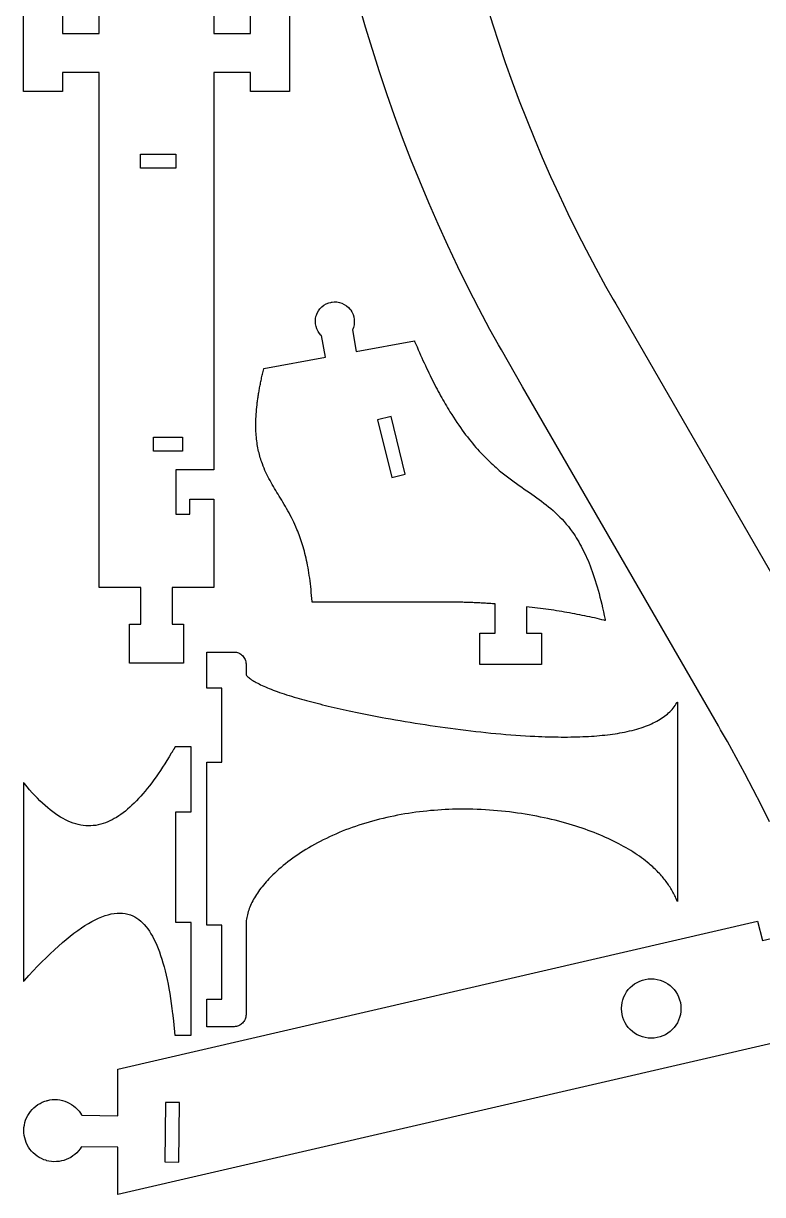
# Model space of a CAD drawing. Extents: x 0 to 202, y 0 to 290.
# Drawn here: x 0 to 97.7, y 0 to 154.7 of the extents above; entities that cross this region are included whole.
import ezdxf

# ---------------------------------------------------------------- set-up
doc = ezdxf.new("R2010")
doc.units = 0
doc.layers.get('0').update_dxf_attribs({"linetype": 'CONTINUOUS'})

msp = doc.modelspace()

# ---------------------------------------------------------------- linework, layer by layer
at = {"color": 0}
for points in [[(25.15, 233.067), (25.15, 153.415), (30, 153.415), (30, 155.915)], [(5.15001, 155.915), (5.15001, 153.415), (10, 153.415), (10, 186.894)], [(98.6057, 49.2428), (97.5372, 51.3911), (96.4444, 53.5269), (95.3275, 55.6503), (94.1865, 57.761), (93.0217, 59.8586), (92.1332, 61.4239), (91.8331, 61.9432), (65.9625, 106.723), (63.1558, 111.609), (62.7756, 112.285), (61.6553, 114.326), (60.1976, 117.064), (58.7831, 119.822), (57.4119, 122.598), (56.0842, 125.394), (54.7999, 128.207), (53.5594, 131.038), (52.3629, 133.886), (51.2103, 136.751), (50.1018, 139.632), (49.0376, 142.528), (48.0179, 145.439), (47.0428, 148.365), (46.1124, 151.304), (45.2267, 154.257), (44.3861, 157.224)], [(61.1803, 157.263), (61.975, 154.688), (62.8069, 152.125), (63.6758, 149.574), (64.5815, 147.035), (65.5239, 144.508), (66.5029, 141.996), (67.5185, 139.497), (68.5704, 137.013), (69.6585, 134.542), (70.7828, 132.087), (71.9429, 129.646), (73.139, 127.222), (74.3708, 124.813), (75.6383, 122.421), (76.9413, 120.045), (77.9407, 118.274), (78.2796, 117.687), (78.2797, 117.687), (101.51, 77.4774)], [(35.15, 155.915), (35.15, 145.765), (30, 145.765), (30, 148.265), (25.15, 148.265), (25.15, 95.7594), (20.15, 95.7594), (20.15, 89.9094), (22, 89.9094), (22, 91.9094), (25.15, 91.9094), (25.15, 80.2108), (19.65, 80.2108), (19.65, 75.3608), (21.15, 75.3608), (21.15, 70.2108), (14, 70.2108), (14, 75.3608), (15.5, 75.3608), (15.5, 80.2108), (10, 80.2108), (10, 148.265), (5.15001, 148.265), (5.15001, 145.765), (0, 145.765), (0, 155.915)], [(100.73, 20.3996), (12.4702, 0.00092), (12.4702, 6.26025), (7.67524, 6.32742), (7.63064, 6.25369), (7.4846, 6.03993), (7.27339, 5.77274), (7.04318, 5.52636), (6.79551, 5.3016), (6.53201, 5.0989), (6.25418, 4.91894), (5.96354, 4.76232), (5.66174, 4.62967), (5.35026, 4.5216), (5.03071, 4.43864), (4.70464, 4.38157), (4.37358, 4.35086), (4.03911, 4.34717), (3.70285, 4.37115), (3.36626, 4.42333), (3.11376, 4.48063), (3.03097, 4.50435), (2.94814, 4.5281), (2.70356, 4.61307), (2.39035, 4.74696), (2.09239, 4.90462), (1.81054, 5.08479), (1.54596, 5.28608), (1.29953, 5.50711), (1.07232, 5.74658), (0.86523, 6.00315), (0.67942, 6.27544), (0.51573, 6.56218), (0.37527, 6.86193), (0.25895, 7.17339), (0.16786, 7.49517), (0.10292, 7.82601), (0.06521, 8.16456), (0.05442, 8.42324), (0.05566, 8.50933), (0.05686, 8.59549), (0.07487, 8.85379), (0.12207, 9.19108), (0.19623, 9.51997), (0.29633, 9.83914), (0.42128, 10.1472), (0.5701, 10.4429), (0.74175, 10.7249), (0.93517, 10.9919), (1.14931, 11.2426), (1.38319, 11.4756), (1.63569, 11.6897), (1.90582, 11.8835), (2.1926, 12.0556), (2.4949, 12.2049), (2.81168, 12.33), (3.05854, 12.408), (3.14204, 12.4294), (3.22547, 12.4508), (3.47944, 12.5011), (3.81733, 12.5438), (4.15419, 12.5584), (4.48839, 12.5453), (4.81847, 12.5054), (5.14279, 12.4391), (5.4599, 12.3473), (5.76824, 12.2306), (6.06619, 12.0895), (6.35232, 11.9248), (6.62506, 11.7371), (6.88276, 11.5271), (7.12403, 11.2955), (7.34722, 11.0428), (7.55089, 10.7698), (7.69086, 10.552), (7.7334, 10.477), (12.4702, 10.4106), (12.4702, 16.5767), (97.0268, 36.1193), (97.6604, 33.5621), (101.441, 34.435)]]:
    msp.add_lwpolyline(points, dxfattribs=at)
for points in [[(15.4731, 137.476), (20.1258, 137.476), (20.1258, 135.626), (15.4731, 135.626), (15.4731, 137.476)], [(62.1501, 78.0622), (61.9689, 78.0742), (61.7872, 78.086), (61.6051, 78.0975), (61.4226, 78.1086), (61.2396, 78.1196), (61.0561, 78.1301), (60.8722, 78.1406), (60.6879, 78.1506), (60.5032, 78.1604), (60.3179, 78.1699), (60.1322, 78.179), (59.9462, 78.1881), (59.7596, 78.1967), (59.5726, 78.205), (59.3851, 78.2131), (59.1972, 78.2208), (59.0089, 78.2283), (58.8201, 78.2354), (58.6308, 78.2424), (58.4411, 78.249), (58.251, 78.2554), (58.0604, 78.2614), (57.8693, 78.2672), (57.6778, 78.2726), (57.4858, 78.2778), (57.2935, 78.2828), (57.1007, 78.2874), (56.9074, 78.2917), (56.7136, 78.2957), (38.1407, 78.2957), (38.1407, 78.2981), (38.1403, 78.3026), (38.1401, 78.305), (38.14, 78.3074), (38.1397, 78.3121), (38.1396, 78.3144), (38.1394, 78.3167), (38.1393, 78.3192), (38.1392, 78.3214), (38.139, 78.3238), (38.1386, 78.3285), (38.1386, 78.3308), (38.1383, 78.3332), (38.1381, 78.3378), (38.1379, 78.3401), (38.1378, 78.3425), (38.1376, 78.3449), (38.1375, 78.3472), (38.1371, 78.3542), (38.1369, 78.3567), (38.1367, 78.3612), (38.1365, 78.3636), (38.1364, 78.366), (38.1086, 78.7764), (38.0779, 79.1794), (38.0439, 79.5751), (38.0069, 79.9638), (37.9669, 80.3453), (37.9242, 80.7199), (37.8783, 81.0875), (37.8296, 81.4485), (37.7783, 81.8028), (37.7242, 82.1506), (37.6674, 82.4918), (37.6079, 82.8267), (37.5458, 83.1554), (37.4814, 83.4779), (37.4144, 83.7944), (37.3451, 84.1049), (37.2733, 84.4096), (37.1994, 84.7086), (37.1232, 85.0019), (37.0447, 85.2897), (36.9642, 85.5721), (36.8814, 85.849), (36.7968, 86.1208), (36.7101, 86.3875), (36.6215, 86.6492), (36.5311, 86.9058), (36.4389, 87.1578), (36.3449, 87.405), (36.2492, 87.6476), (36.1518, 87.8856), (36.0085, 88.2215), (35.8622, 88.5492), (35.7133, 88.8689), (35.5619, 89.1812), (35.4083, 89.4867), (35.2529, 89.7857), (35.096, 90.0787), (34.9375, 90.3663), (34.7782, 90.6488), (34.6181, 90.9268), (34.4574, 91.2008), (34.2965, 91.4713), (34.1358, 91.7385), (33.9754, 92.0031), (33.8156, 92.2656), (33.6568, 92.5264), (33.499, 92.786), (33.3428, 93.0449), (33.1883, 93.3033), (33.0358, 93.5622), (32.8857, 93.8217), (32.7381, 94.0824), (32.5933, 94.3447), (32.4518, 94.6092), (32.3136, 94.8761), (32.179, 95.1461), (32.0486, 95.4199), (31.9222, 95.6974), (31.8006, 95.9796), (31.6836, 96.2667), (31.5719, 96.5593), (31.5015, 96.755), (31.4337, 96.9533), (31.3685, 97.1546), (31.3058, 97.3588), (31.246, 97.566), (31.189, 97.7763), (31.1349, 97.9899), (31.0836, 98.2067), (31.0353, 98.4271), (30.9901, 98.651), (30.9481, 98.8786), (30.9092, 99.1099), (30.8737, 99.3451), (30.8415, 99.5843), (30.8126, 99.8275), (30.7874, 100.075), (30.7657, 100.327), (30.7475, 100.583), (30.7331, 100.843), (30.7224, 101.108), (30.7156, 101.378), (30.7126, 101.653), (30.7136, 101.932), (30.7188, 102.217), (30.7279, 102.506), (30.7413, 102.801), (30.7587, 103.101), (30.7807, 103.407), (30.8069, 103.718), (30.8376, 104.034), (30.8729, 104.357), (30.8897, 104.499), (30.9074, 104.643), (30.9258, 104.788), (30.9451, 104.934), (30.9654, 105.081), (30.9865, 105.229), (31.0085, 105.378), (31.0314, 105.528), (31.055, 105.68), (31.0796, 105.832), (31.1051, 105.986), (31.1314, 106.141), (31.1586, 106.297), (31.1868, 106.454), (31.2157, 106.612), (31.2456, 106.771), (31.2762, 106.932), (31.3079, 107.093), (31.3404, 107.256), (31.3739, 107.419), (31.4082, 107.584), (31.4435, 107.751), (31.4794, 107.918), (31.5165, 108.086), (31.5544, 108.256), (31.5932, 108.426), (31.6329, 108.598), (31.6736, 108.771), (31.7151, 108.945), (31.7575, 109.121), (31.7579, 109.122), (31.7583, 109.124), (31.7607, 109.133), (31.761, 109.135), (31.7622, 109.14), (31.7626, 109.141), (31.7668, 109.158), (31.7672, 109.16), (31.7683, 109.165), (31.7688, 109.166), (31.7692, 109.168), (39.9081, 110.652), (39.3879, 113.505), (39.3225, 113.567), (39.1438, 113.77), (38.9417, 114.062), (38.7832, 114.376), (38.6692, 114.708), (38.6014, 115.052), (38.5808, 115.403), (38.6089, 115.757), (38.6614, 116.023), (38.6869, 116.109), (38.7125, 116.195), (38.8132, 116.446), (38.9826, 116.759), (39.1914, 117.042), (39.4358, 117.293), (39.7119, 117.509), (40.0162, 117.686), (40.3447, 117.821), (40.6056, 117.894), (40.6939, 117.91), (40.7824, 117.926), (41.0521, 117.95), (41.4071, 117.94), (41.7543, 117.882), (42.0889, 117.777), (42.4063, 117.628), (42.7015, 117.437), (42.9703, 117.204), (43.1532, 117.005), (43.2075, 116.933), (43.2617, 116.861), (43.4046, 116.631), (43.5558, 116.31), (43.6607, 115.974), (43.7185, 115.628), (43.7289, 115.278), (43.6914, 114.928), (43.6054, 114.583), (43.5099, 114.33), (43.4706, 114.249), (43.9907, 111.396), (51.6768, 112.797), (51.6776, 112.795), (51.6783, 112.793), (51.6799, 112.79), (51.6807, 112.788), (51.6822, 112.784), (51.6831, 112.782), (51.6846, 112.778), (51.6854, 112.777), (51.6861, 112.775), (51.6869, 112.773), (51.6885, 112.769), (51.6893, 112.767), (51.6908, 112.764), (51.6917, 112.762), (51.6924, 112.76), (51.6932, 112.758), (51.6939, 112.756), (51.6954, 112.753), (51.6962, 112.751), (51.6978, 112.747), (51.6986, 112.745), (51.7001, 112.742), (51.8581, 112.369), (52.0157, 112), (52.1733, 111.636), (52.3307, 111.277), (52.4879, 110.922), (52.645, 110.571), (52.8018, 110.225), (52.9586, 109.884), (53.1153, 109.546), (53.2717, 109.213), (53.4279, 108.885), (53.584, 108.561), (53.7399, 108.241), (53.8957, 107.925), (54.0512, 107.613), (54.2067, 107.306), (54.3619, 107.003), (54.5171, 106.705), (54.6719, 106.41), (54.8267, 106.12), (54.9812, 105.833), (55.1357, 105.551), (55.29, 105.273), (55.4439, 104.999), (55.5979, 104.73), (55.7515, 104.464), (55.9051, 104.202), (56.0585, 103.944), (56.2117, 103.691), (56.3646, 103.441), (56.5962, 103.07), (56.8276, 102.707), (57.0585, 102.354), (57.2889, 102.009), (57.5189, 101.673), (57.7485, 101.344), (57.9775, 101.025), (58.2063, 100.712), (58.4344, 100.408), (58.6621, 100.112), (58.8893, 99.8222), (59.116, 99.5403), (59.3422, 99.2654), (59.5679, 98.9975), (59.7932, 98.7364), (60.0179, 98.4819), (60.2419, 98.2338), (60.4656, 97.9919), (60.6886, 97.7561), (60.9111, 97.5263), (61.1331, 97.3022), (61.3544, 97.0837), (61.5751, 96.8707), (61.7954, 96.6629), (62.015, 96.4603), (62.234, 96.2624), (62.4524, 96.0694), (62.6701, 95.881), (62.8874, 95.6968), (63.1038, 95.5171), (63.4543, 95.2333), (63.8031, 94.959), (64.1503, 94.6932), (64.4956, 94.4353), (64.839, 94.184), (65.1806, 93.9387), (65.52, 93.6985), (65.8572, 93.4624), (66.1924, 93.2296), (66.525, 92.9992), (66.8554, 92.7703), (67.1832, 92.5419), (67.5085, 92.3135), (67.831, 92.0837), (68.1507, 91.8521), (68.4676, 91.6175), (68.7817, 91.379), (69.0926, 91.136), (69.4004, 90.8874), (69.705, 90.6324), (70.0064, 90.37), (70.3043, 90.0993), (70.5987, 89.8197), (70.8896, 89.53), (71.1768, 89.2294), (71.4603, 88.9172), (71.74, 88.5924), (72.0157, 88.254), (72.2875, 87.9013), (72.555, 87.5332), (72.7244, 87.2888), (72.8921, 87.0374), (73.0578, 86.7789), (73.2215, 86.5131), (73.3835, 86.2397), (73.5436, 85.9586), (73.7017, 85.6699), (73.8576, 85.3731), (74.0118, 85.0681), (74.1639, 84.7549), (74.314, 84.4331), (74.4621, 84.1028), (74.6079, 83.7636), (74.7518, 83.4156), (74.8936, 83.0585), (75.0332, 82.6919), (75.1706, 82.3161), (75.3058, 81.9307), (75.4389, 81.5354), (75.5697, 81.1304), (75.6983, 80.7153), (75.8247, 80.2899), (75.9488, 79.854), (76.0704, 79.4078), (76.1899, 78.9507), (76.3069, 78.4828), (76.4217, 78.0039), (76.534, 77.5138), (76.6439, 77.0122), (76.7512, 76.4993), (76.8562, 75.9746), (76.8571, 75.9707), (76.8578, 75.9669), (76.8586, 75.9631), (76.8593, 75.9593), (76.86, 75.9554), (76.8615, 75.9478), (76.8624, 75.9439), (76.8631, 75.9401), (76.8637, 75.9363), (76.8646, 75.9325), (76.8653, 75.9286), (76.8661, 75.9249), (76.8668, 75.921), (76.8675, 75.9171), (76.8683, 75.9133), (76.8699, 75.9056), (76.8706, 75.9018), (76.8713, 75.8979), (76.8721, 75.8942), (76.8728, 75.8903), (76.8743, 75.8826), (76.875, 75.8788), (76.8757, 75.875), (76.8765, 75.8711), (76.8781, 75.8635), (76.8788, 75.8596), (76.8257, 75.8725), (76.8219, 75.8735), (76.7649, 75.8874), (76.4483, 75.9636), (76.13, 76.0389), (75.81, 76.1131), (75.4883, 76.1861), (75.1647, 76.2581), (74.8396, 76.3289), (74.5125, 76.3986), (74.1838, 76.4672), (73.8532, 76.5347), (73.5208, 76.601), (73.1868, 76.6661), (72.8508, 76.7301), (72.5131, 76.7931), (72.1733, 76.8547), (71.8319, 76.9153), (71.4886, 76.9747), (71.1433, 77.0328), (70.7964, 77.0897), (70.4474, 77.1456), (70.0965, 77.2001), (69.7437, 77.2535), (69.389, 77.3056), (69.0325, 77.3564), (68.6739, 77.406), (68.3133, 77.4543), (67.9508, 77.5015), (67.5864, 77.5474), (67.2199, 77.5919), (66.8514, 77.6353), (66.481, 77.6774), (66.481, 74.1949), (68.481, 74.1949), (68.481, 70.0449), (60.331, 70.0449), (60.331, 74.1949), (62.331, 74.1949), (62.331, 78.0499), (62.1501, 78.0622)], [(46.7825, 102.381), (48.6706, 94.7614), (50.4663, 95.2064), (48.5782, 102.826), (46.7825, 102.381)], [(17.1762, 100.078), (21.0263, 100.078), (21.0263, 98.2276), (17.1762, 98.2276), (17.1762, 100.078)], [(86.4138, 38.7525), (86.4074, 38.7668), (86.401, 38.7813), (86.3946, 38.7957), (86.3882, 38.81), (86.3818, 38.8244), (86.3754, 38.8387), (86.369, 38.8532), (86.3626, 38.8675), (86.3562, 38.8819), (86.3435, 38.9107), (86.3371, 38.9251), (86.3307, 38.9394), (86.3244, 38.9539), (86.3115, 38.9826), (86.3053, 38.9971), (86.2989, 39.0114), (86.2925, 39.0258), (86.2797, 39.0546), (86.2733, 39.0689), (86.2669, 39.0833), (86.2606, 39.0978), (86.2542, 39.1121), (86.2478, 39.1265), (86.2414, 39.1408), (86.235, 39.1553), (86.2286, 39.1696), (86.1546, 39.3328), (86.0776, 39.495), (85.9975, 39.6565), (85.9144, 39.8172), (85.8282, 39.9772), (85.739, 40.1363), (85.6468, 40.2946), (85.5515, 40.4521), (85.4532, 40.6088), (85.3518, 40.7646), (85.2474, 40.9197), (85.1399, 41.074), (85.0293, 41.2275), (84.9157, 41.38), (84.7989, 41.5319), (84.6792, 41.6829), (84.5562, 41.8331), (84.4304, 41.9824), (84.3014, 42.131), (84.1693, 42.2786), (84.0342, 42.4256), (83.896, 42.5715), (83.7546, 42.7168), (83.6103, 42.8611), (83.4628, 43.0046), (83.3121, 43.1474), (83.1585, 43.2892), (83.0017, 43.4301), (82.8417, 43.5703), (82.6788, 43.7096), (82.4353, 43.9113), (82.1849, 44.1113), (81.9278, 44.3094), (81.664, 44.5058), (81.3936, 44.7003), (81.1165, 44.8928), (80.8328, 45.0832), (80.5425, 45.2718), (80.2457, 45.4582), (79.9424, 45.6425), (79.6326, 45.8246), (79.3165, 46.0046), (78.9939, 46.1822), (78.665, 46.3576), (78.3299, 46.5307), (77.9885, 46.7013), (77.6408, 46.8696), (77.2869, 47.0353), (76.9269, 47.1985), (76.561, 47.3592), (76.1887, 47.5172), (75.8106, 47.6726), (75.4264, 47.8253), (75.0364, 47.9751), (74.6403, 48.1224), (74.2385, 48.2667), (73.8307, 48.4081), (73.4172, 48.5467), (72.9979, 48.6821), (72.5729, 48.8147), (72.1235, 48.9496), (71.6682, 49.0808), (71.2069, 49.2085), (70.7403, 49.3322), (70.2681, 49.4522), (69.7906, 49.5682), (69.3081, 49.68), (68.8207, 49.7878), (68.3285, 49.8912), (67.8318, 49.9904), (67.3307, 50.0851), (66.8254, 50.1753), (66.3161, 50.2608), (65.8031, 50.3417), (65.2862, 50.4176), (64.7658, 50.4889), (64.2422, 50.555), (63.7154, 50.6161), (63.1857, 50.6719), (62.6532, 50.7226), (62.1181, 50.7679), (61.5804, 50.8078), (61.0406, 50.8421), (60.4985, 50.8707), (59.9546, 50.8936), (59.409, 50.9107), (58.8618, 50.9219), (58.3132, 50.9271), (57.7635, 50.9261), (57.2126, 50.919), (56.7232, 50.9074), (56.2335, 50.8906), (55.7435, 50.8686), (55.2535, 50.8415), (54.7635, 50.8093), (54.2737, 50.7719), (53.7844, 50.7296), (53.2957, 50.6819), (52.8078, 50.6292), (52.3207, 50.5714), (51.8346, 50.5085), (51.3499, 50.4404), (50.8664, 50.3672), (50.3844, 50.2889), (49.9043, 50.2056), (49.4258, 50.1171), (48.9494, 50.0233), (48.4751, 49.9247), (48.0032, 49.821), (47.5339, 49.7121), (47.0671, 49.5981), (46.6031, 49.479), (46.1421, 49.3549), (45.684, 49.2257), (45.2294, 49.0913), (44.7782, 48.9519), (44.3306, 48.8075), (43.8867, 48.6579), (43.4467, 48.5033), (43.0108, 48.3438), (42.5711, 48.176), (42.1361, 48.0031), (41.706, 47.8254), (41.2807, 47.6429), (40.8606, 47.456), (40.4457, 47.2644), (40.0361, 47.0687), (39.6321, 46.8689), (39.2338, 46.665), (38.8413, 46.4572), (38.4549, 46.2458), (38.0744, 46.0307), (37.7004, 45.8124), (37.3328, 45.5907), (36.9717, 45.366), (36.6174, 45.1382), (36.2699, 44.9076), (35.9294, 44.6744), (35.5962, 44.4388), (35.2703, 44.2007), (34.9517, 43.9603), (34.6408, 43.7179), (34.3378, 43.4736), (34.0426, 43.2275), (33.7554, 42.9797), (33.4765, 42.7306), (33.206, 42.48), (32.9439, 42.2283), (32.6904, 41.9756), (32.446, 41.7219), (32.2519, 41.5133), (32.064, 41.3046), (31.8824, 41.0958), (31.7068, 40.8869), (31.5375, 40.6782), (31.3744, 40.4694), (31.2178, 40.2608), (31.0674, 40.0524), (30.9232, 39.8442), (30.7856, 39.6363), (30.6543, 39.4286), (30.5294, 39.2215), (30.4111, 39.0149), (30.2993, 38.8086), (30.1939, 38.6031), (30.0953, 38.3981), (30.0031, 38.1937), (29.9175, 37.9903), (29.8387, 37.7875), (29.7665, 37.5856), (29.7011, 37.3846), (29.6425, 37.1846), (29.5906, 36.9856), (29.5456, 36.7876), (29.5072, 36.5908), (29.476, 36.3951), (29.4515, 36.2008), (29.434, 36.0076), (29.4235, 35.816), (29.42, 35.6256), (29.42, 23.7826), (29.42, 23.7418), (29.4117, 23.619), (29.3874, 23.4603), (29.3481, 23.3068), (29.2942, 23.1599), (29.2268, 23.02), (29.1467, 22.8881), (29.0546, 22.7649), (28.9514, 22.6513), (28.8376, 22.5481), (28.7146, 22.4558), (28.5826, 22.3757), (28.4428, 22.3083), (28.2957, 22.2546), (28.1424, 22.2151), (27.9836, 22.191), (27.8608, 22.1826), (27.82, 22.1826), (24.22, 22.1826), (24.22, 25.8029), (26.22, 25.8029), (26.22, 35.6029), (24.22, 35.6029), (24.22, 57.116), (26.22, 57.116), (26.22, 66.916), (24.22, 66.916), (24.22, 71.6931), (27.82, 71.6931), (27.8608, 71.6931), (27.9836, 71.6847), (28.1424, 71.6606), (28.2957, 71.6211), (28.4428, 71.5674), (28.5826, 71.5), (28.7146, 71.4199), (28.8376, 71.3276), (28.9514, 71.2244), (29.0546, 71.1108), (29.1467, 70.9876), (29.2268, 70.8557), (29.2942, 70.7158), (29.3481, 70.5689), (29.3874, 70.4156), (29.4117, 70.2567), (29.42, 70.1339), (29.42, 70.0931), (29.42, 68.6682), (29.4961, 68.5806), (29.5818, 68.4919), (29.6771, 68.4025), (29.7817, 68.3122), (29.8958, 68.221), (30.0193, 68.129), (30.1524, 68.0364), (30.2947, 67.9429), (30.4465, 67.8487), (30.6078, 67.7538), (30.7783, 67.6582), (30.9583, 67.5619), (31.1476, 67.465), (31.3462, 67.3675), (31.5543, 67.2693), (31.7715, 67.1707), (31.9982, 67.0714), (32.234, 66.9715), (32.4792, 66.8713), (32.7336, 66.7706), (32.9972, 66.6693), (33.2701, 66.5676), (33.5522, 66.4656), (33.8435, 66.3631), (34.1439, 66.2601), (34.4536, 66.1569), (34.7724, 66.0535), (35.1004, 65.9496), (35.4375, 65.8456), (35.7836, 65.7411), (36.139, 65.6364), (36.4497, 65.5468), (36.7671, 65.4569), (37.0908, 65.3669), (37.4208, 65.2767), (37.7572, 65.1864), (38.0996, 65.096), (38.4481, 65.0054), (38.8025, 64.9149), (39.1626, 64.8243), (39.5286, 64.7338), (39.9001, 64.6432), (40.2771, 64.5528), (40.6594, 64.4625), (41.0472, 64.3722), (41.44, 64.2822), (41.8379, 64.1924), (42.2408, 64.1026), (42.6485, 64.0132), (43.0608, 63.9242), (43.4779, 63.8353), (43.8996, 63.7467), (44.3256, 63.6585), (44.756, 63.5707), (45.1904, 63.4833), (45.629, 63.3964), (46.0717, 63.31), (46.5182, 63.224), (46.9685, 63.1386), (47.4224, 63.0536), (47.8799, 62.9693), (48.5126, 62.8547), (49.1511, 62.7415), (49.7949, 62.6297), (50.4432, 62.5196), (51.096, 62.4111), (51.7525, 62.3044), (52.4126, 62.1996), (53.0758, 62.0968), (53.7417, 61.9961), (54.4099, 61.8976), (55.0797, 61.8014), (55.751, 61.7076), (56.4233, 61.6164), (57.0963, 61.5278), (57.7692, 61.4419), (58.4419, 61.359), (59.114, 61.2789), (59.785, 61.2019), (60.4543, 61.1281), (61.1218, 61.0575), (61.7869, 60.9903), (62.4492, 60.9265), (63.1083, 60.8665), (63.7638, 60.81), (64.4151, 60.7574), (65.0621, 60.7086), (65.7042, 60.6639), (66.341, 60.6232), (66.9721, 60.5868), (67.5969, 60.5547), (68.0461, 60.5342), (68.4915, 60.5161), (68.9332, 60.5004), (69.371, 60.4872), (69.8049, 60.4764), (70.2346, 60.4681), (70.6604, 60.4622), (71.0819, 60.4589), (71.4992, 60.4581), (71.9121, 60.4599), (72.3206, 60.464), (72.7246, 60.4708), (73.124, 60.4803), (73.5188, 60.4924), (73.9088, 60.5069), (74.2939, 60.5243), (74.674, 60.5443), (75.0493, 60.5669), (75.4194, 60.5922), (75.7843, 60.6203), (76.1442, 60.6511), (76.4985, 60.6846), (76.8475, 60.7208), (77.191, 60.76), (77.5289, 60.8018), (77.8611, 60.8465), (78.1878, 60.894), (78.5085, 60.9444), (78.8233, 60.9976), (79.1322, 61.0538), (79.435, 61.1128), (79.7722, 61.1833), (80.1018, 61.2575), (80.4237, 61.3353), (80.7381, 61.4167), (81.0447, 61.5018), (81.3438, 61.5904), (81.6351, 61.6828), (81.9189, 61.7787), (82.195, 61.8782), (82.4633, 61.9812), (82.7242, 62.0879), (82.9775, 62.1982), (83.2231, 62.3119), (83.4611, 62.4293), (83.6914, 62.5503), (83.9142, 62.6747), (84.1293, 62.8028), (84.3369, 62.9342), (84.5368, 63.0692), (84.7292, 63.2078), (84.914, 63.3497), (85.0912, 63.4953), (85.2608, 63.6443), (85.4229, 63.7967), (85.5774, 63.9526), (85.7242, 64.1121), (85.8635, 64.2749), (85.9953, 64.4411), (86.1194, 64.6108), (86.2361, 64.784), (86.351, 64.9621), (86.3533, 64.9657), (86.3557, 64.9693), (86.3579, 64.9728), (86.3603, 64.9764), (86.3625, 64.9799), (86.3649, 64.9835), (86.3671, 64.9871), (86.3694, 64.9906), (86.3718, 64.9942), (86.374, 64.9978), (86.3764, 65.0012), (86.3786, 65.0049), (86.381, 65.0085), (86.3832, 65.0119), (86.3856, 65.0156), (86.3879, 65.0192), (86.3901, 65.0228), (86.3925, 65.0263), (86.3971, 65.0335), (86.3993, 65.0369), (86.4017, 65.0406), (86.404, 65.0442), (86.4063, 65.0476), (86.4086, 65.0512), (86.4132, 65.0583), (86.4154, 65.0619), (86.4178, 65.0654), (86.4201, 65.069), (86.4201, 38.7381), (86.4138, 38.7525)], [(20.0061, 21.0713), (22.15, 21.0713), (22.15, 35.9654), (20.15, 35.9654), (20.15, 50.5772), (22.15, 50.5772), (22.15, 59.1431), (20.0315, 59.1431), (20.0301, 59.1406), (20.0294, 59.1393), (20.0287, 59.1381), (20.0281, 59.1367), (20.0272, 59.1354), (20.0251, 59.1317), (20.0243, 59.1304), (20.0236, 59.1292), (20.0222, 59.1267), (20.0215, 59.1254), (20.0201, 59.1229), (20.0193, 59.1217), (20.0186, 59.1204), (20.0172, 59.1179), (20.0164, 59.1167), (20.015, 59.1142), (20.0143, 59.1129), (20.0122, 59.1092), (20.0114, 59.1079), (20.0107, 59.1067), (20.01, 59.1053), (19.9944, 59.0782), (19.9789, 59.0511), (19.9633, 59.0242), (19.9478, 58.9972), (19.9167, 58.9432), (19.9011, 58.9164), (19.8856, 58.8894), (19.87, 58.8626), (19.8389, 58.809), (19.8235, 58.7824), (19.7922, 58.7289), (19.7768, 58.7024), (19.7456, 58.6492), (19.7301, 58.6225), (19.7146, 58.596), (19.6989, 58.5696), (19.6833, 58.5432), (19.6679, 58.5167), (19.6522, 58.4903), (19.6367, 58.4639), (19.6056, 58.4112), (19.59, 58.385), (19.5744, 58.3589), (19.5433, 58.3064), (19.2562, 57.8294), (18.9688, 57.3631), (18.6811, 56.9072), (18.3933, 56.4621), (18.1053, 56.0278), (17.8171, 55.6046), (17.5286, 55.1925), (17.24, 54.7917), (16.9511, 54.4022), (16.6621, 54.0244), (16.3729, 53.6583), (16.0835, 53.3042), (15.7939, 52.9619), (15.504, 52.6318), (15.214, 52.314), (14.9239, 52.0087), (14.6336, 51.716), (14.3432, 51.436), (14.0525, 51.1687), (13.7616, 50.9147), (13.4707, 50.6736), (13.1795, 50.446), (12.8882, 50.2317), (12.5967, 50.0311), (12.3051, 49.8442), (12.0133, 49.6711), (11.7214, 49.5121), (11.4293, 49.3672), (11.1371, 49.2367), (10.8447, 49.1206), (10.5523, 49.019), (10.223, 48.9225), (9.89344, 48.8449), (9.56347, 48.7864), (9.23296, 48.7468), (8.90201, 48.726), (8.57064, 48.7239), (8.23876, 48.7401), (7.90642, 48.7749), (7.57357, 48.8278), (7.24029, 48.8986), (6.90653, 48.9875), (6.57232, 49.0942), (6.23763, 49.2183), (5.9025, 49.3601), (5.56689, 49.5192), (5.23079, 49.6954), (4.89421, 49.8886), (4.55718, 50.0988), (4.21972, 50.3257), (3.88172, 50.5692), (3.54329, 50.8292), (3.20443, 51.1056), (2.86507, 51.3979), (2.52522, 51.7064), (2.18494, 52.0308), (1.84412, 52.3708), (1.50293, 52.7265), (1.16119, 53.0978), (0.81907, 53.4842), (0.4764, 53.8857), (0.1333, 54.3022), (0.10661, 54.3351), (0.10221, 54.3407), (0.07107, 54.379), (0.06662, 54.3846), (0.06217, 54.39), (0.05778, 54.3956), (0.03998, 54.4174), (0.03554, 54.4229), (0.02219, 54.4394), (0.0178, 54.4449), (0.00445, 54.4612), (0, 54.4668), (0, 28.1418), (0.00434, 28.1465), (0.00873, 28.1514), (0.01308, 28.1563), (0.01742, 28.1611), (0.02181, 28.166), (0.02615, 28.1708), (0.03049, 28.1757), (0.03488, 28.1806), (0.03923, 28.1854), (0.04357, 28.1903), (0.04796, 28.195), (0.0523, 28.1999), (0.05664, 28.2047), (0.06104, 28.2096), (0.06538, 28.2144), (0.06972, 28.2193), (0.07411, 28.2242), (0.07845, 28.229), (0.08279, 28.2339), (0.08719, 28.2386), (0.09153, 28.2436), (0.09592, 28.2483), (0.10026, 28.2532), (0.1046, 28.2581), (0.10899, 28.2629), (0.11334, 28.2678), (0.11768, 28.2726), (0.12207, 28.2775), (0.12641, 28.2822), (0.13075, 28.2872), (0.71897, 28.9342), (1.2998, 29.559), (1.8731, 30.1613), (2.43881, 30.7408), (2.99675, 31.2974), (3.54693, 31.8304), (4.08914, 32.3401), (4.62337, 32.8258), (5.14947, 33.2876), (5.66732, 33.725), (6.17681, 34.1378), (6.67796, 34.5258), (7.17051, 34.8886), (7.6544, 35.226), (8.12961, 35.5378), (8.59597, 35.8236), (9.05339, 36.0835), (9.50174, 36.3167), (9.94097, 36.5233), (10.3709, 36.7032), (10.7916, 36.8557), (11.2027, 36.9807), (11.6043, 37.0779), (11.9962, 37.1474), (12.3785, 37.1885), (12.7508, 37.2011), (13.1131, 37.1849), (13.4654, 37.1397), (13.8076, 37.0653), (14.1394, 36.9612), (14.4614, 36.8274), (14.7307, 36.6883), (14.9931, 36.5275), (15.2485, 36.3447), (15.4971, 36.1406), (15.7389, 35.915), (15.9739, 35.6683), (16.2022, 35.4007), (16.424, 35.1122), (16.6392, 34.8032), (16.8476, 34.4738), (17.0497, 34.124), (17.2453, 33.7542), (17.4346, 33.3646), (17.6174, 32.9554), (17.794, 32.5267), (17.9643, 32.0786), (18.1285, 31.6114), (18.2864, 31.1254), (18.4383, 30.6206), (18.5842, 30.0972), (18.724, 29.5556), (18.8579, 28.9956), (18.9858, 28.4178), (19.1081, 27.8221), (19.2244, 27.2088), (19.335, 26.5781), (19.44, 25.93), (19.5392, 25.265), (19.6329, 24.5831), (19.7211, 23.8844), (19.7317, 23.7968), (19.7421, 23.7088), (19.7525, 23.6206), (19.7628, 23.5319), (19.7729, 23.4432), (19.7831, 23.3542), (19.7931, 23.2649), (19.8031, 23.1753), (19.8129, 23.0854), (19.8226, 22.9954), (19.8324, 22.905), (19.8419, 22.8144), (19.8514, 22.7236), (19.8608, 22.6325), (19.8703, 22.5411), (19.8794, 22.4496), (19.8888, 22.3576), (19.8978, 22.2656), (19.9068, 22.1732), (19.9157, 22.0806), (19.9246, 21.9876), (19.9333, 21.8944), (19.9419, 21.8011), (19.9506, 21.7074), (19.959, 21.6135), (19.9675, 21.5193), (19.9758, 21.4249), (19.984, 21.3301), (19.9922, 21.2351), (20.0003, 21.14), (20.0061, 21.0713)], [(79.0394, 24.5814), (79.0394, 24.6818), (79.0597, 24.9826), (79.1192, 25.3725), (79.216, 25.7486), (79.3479, 26.1092), (79.5132, 26.4524), (79.7099, 26.776), (79.9358, 27.0781), (80.189, 27.3568), (80.4678, 27.6101), (80.77, 27.8361), (81.0936, 28.0328), (81.4367, 28.1979), (81.7974, 28.33), (82.1735, 28.4267), (82.5632, 28.4861), (82.8642, 28.5064), (82.9646, 28.5064), (83.0649, 28.5064), (83.3658, 28.4861), (83.7556, 28.4267), (84.1317, 28.33), (84.4924, 28.1979), (84.8354, 28.0328), (85.159, 27.8361), (85.4611, 27.6101), (85.7399, 27.3568), (85.9932, 27.0781), (86.2192, 26.776), (86.4158, 26.4524), (86.5811, 26.1092), (86.7131, 25.7486), (86.8097, 25.3725), (86.8693, 24.9826), (86.8896, 24.6818), (86.8896, 24.5814), (86.8896, 24.4811), (86.8693, 24.1801), (86.8097, 23.7904), (86.7131, 23.4142), (86.5811, 23.0536), (86.4158, 22.7106), (86.2192, 22.3869), (85.9932, 22.0847), (85.7399, 21.806), (85.4611, 21.5526), (85.159, 21.3267), (84.8354, 21.1301), (84.4924, 20.9649), (84.1317, 20.8328), (83.7556, 20.7361), (83.3658, 20.6767), (83.0649, 20.6564), (82.9646, 20.6564), (82.8642, 20.6564), (82.5632, 20.6767), (82.1735, 20.7361), (81.7974, 20.8328), (81.4367, 20.9649), (81.0936, 21.1301), (80.77, 21.3267), (80.4678, 21.5526), (80.189, 21.806), (79.9358, 22.0847), (79.7099, 22.3869), (79.5132, 22.7106), (79.3479, 23.0536), (79.216, 23.4142), (79.1192, 23.7904), (79.0597, 24.1801), (79.0394, 24.4811), (79.0394, 24.5814)], [(20.6399, 12.1464), (18.79, 12.1723), (18.68, 4.32308), (20.5299, 4.29715), (20.6399, 12.1464)]]:
    msp.add_lwpolyline(points, close=True, dxfattribs=at)

doc.saveas('drawing.dxf')
